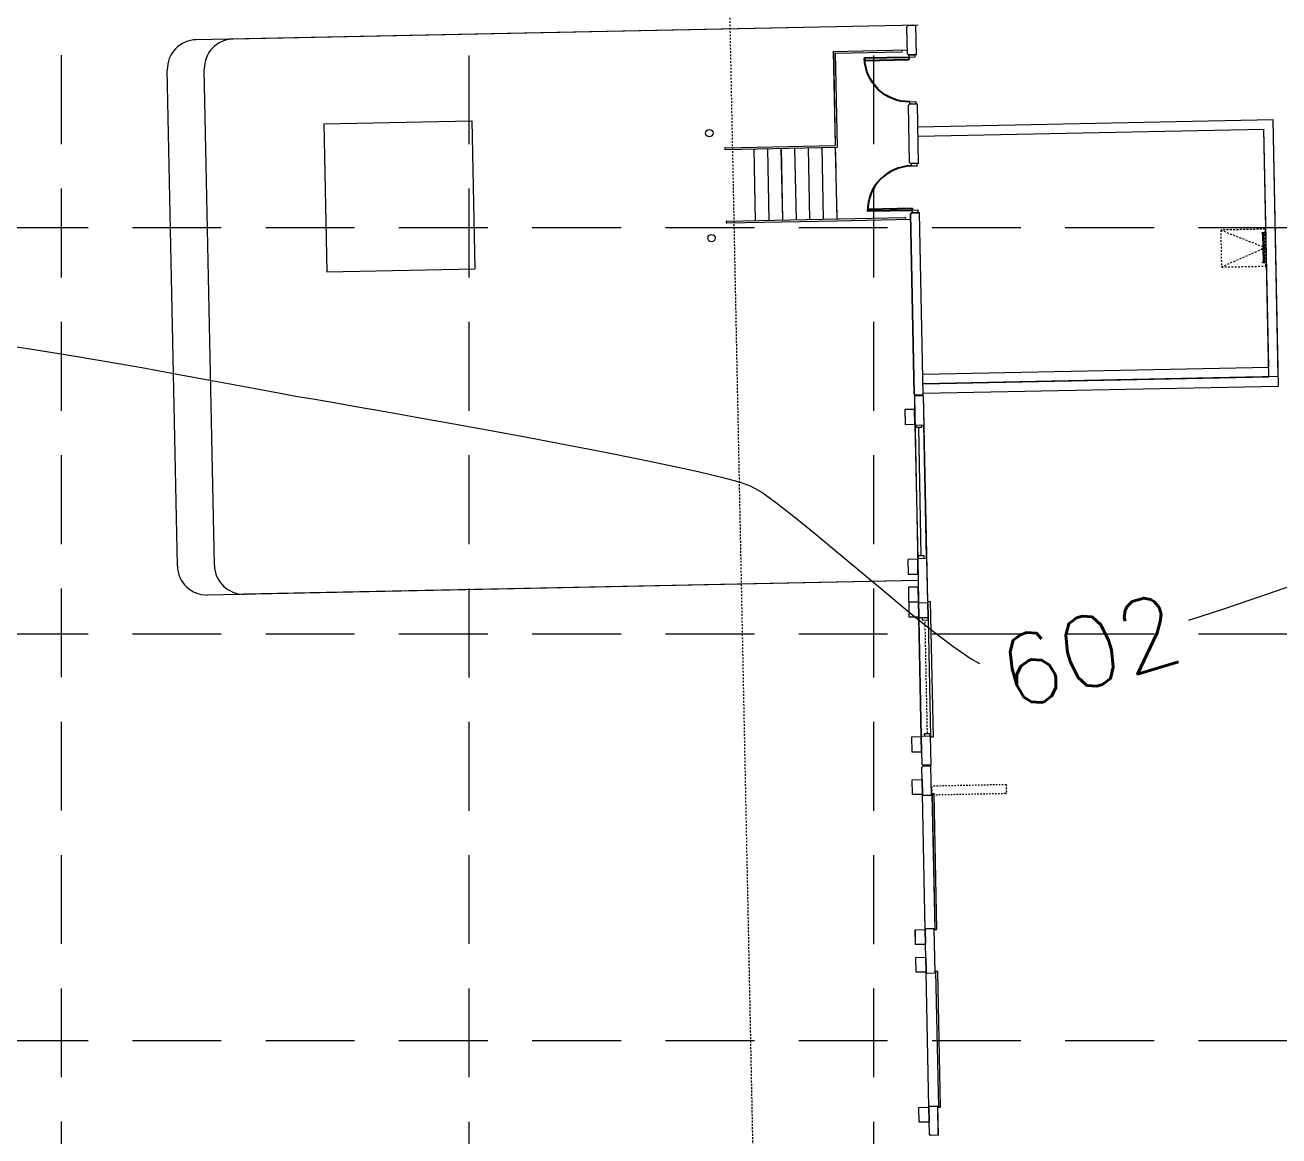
# Model space of a CAD drawing. Extents: x 2140663 to 2528301, y 336313 to 7007653.
# Drawn here: x 2527473.7 to 2527558.4, y 7006712 to 7006787 of the extents above; entities that cross this region are included whole.
import ezdxf

# ---------------------------------------------------------------- set-up
doc = ezdxf.new("R2010")
doc.units = 0
doc.header["$MEASUREMENT"] = 0
for name, pattern in [('HIDDEN', [0.375, 0.25, -0.125]), ('xdrc002ar$0$HIDDEN2', [0.1875, 0.125, -0.0625]), ('xdrc002ar$0$XR3$0$HIDDEN2', [0.1875, 0.125, -0.0625]), ('xdrc002pt$0$HIDDEN2', [0.1875, 0.125, -0.0625])]:
    doc.linetypes.add(name, pattern=pattern)
for name, color, linetype in [('1 EXISTING CONTOURS', 43, 'Continuous'), ('GRID', 254, 'HIDDEN'), ('xdrc002ar$0$A-EQPM-PL', 1, 'Continuous'), ('xdrc002ar$0$BASE1$0$ADO', 8, 'Continuous'), ('xdrc002ar$0$BASE1$0$AFL', 1, 'Continuous'), ('xdrc002ar$0$BASE1$0$AFLHR', 7, 'Continuous'), ('xdrc002ar$0$BASE1$0$AFLST', 1, 'Continuous'), ('xdrc002ar$0$BASE1$0$awa', 7, 'Continuous'), ('xdrc002ar$0$BASE1$0$awaWING', 1, 'xdrc002ar$0$HIDDEN2'), ('xdrc002ar$0$CURB PAD', 7, 'Continuous'), ('xdrc002ar$0$WINDOWS', 8, 'Continuous'), ('xdrc002ar$0$xdrc002ar$0$C-PKNG-FACE-N', 1, 'Continuous'), ('xdrc002ar$0$XR3$0$A-EQPM-PL', 1, 'Continuous'), ('xdrc002ar$0$XR3$0$BASE1$0$ADO', 3, 'Continuous'), ('xdrc002ar$0$XR3$0$BASE1$0$AFL', 1, 'Continuous'), ('xdrc002ar$0$XR3$0$BASE1$0$AFLHR', 2, 'Continuous'), ('xdrc002ar$0$XR3$0$BASE1$0$AFLST', 2, 'Continuous'), ('xdrc002ar$0$XR3$0$BASE1$0$awa', 4, 'Continuous'), ('xdrc002ar$0$XR3$0$WINDOWS', 2, 'Continuous'), ('xdrc002pt$0$V-ESMT-STRM-N', 2, 'xdrc002pt$0$HIDDEN2')]:
    doc.layers.add(name, color=color, linetype=linetype)
doc.styles.add('L200', font='simplex', dxfattribs={"height": 12})

# ---------------------------------------------------------------- blocks, each defined once
blk = doc.blocks.new('xdrc002ar$0$XR3$0$A$C228123AE')
at = {"layer": 'xdrc002ar$0$XR3$0$BASE1$0$ADO', "lineweight": 0}
for points in [[(22.61683327611536, 15.75429074559361), (22.61683327611536, 17.50429074559361), (132.6168332761154, 17.50429074559361), (132.6168332761154, 15.75429074559361)], [(166.6168332761154, 15.75429074559361), (166.6168332761154, 17.50429074559361), (276.6168332761154, 17.50429074559361), (276.6168332761154, 15.75429074559361)]]:
    blk.add_lwpolyline(points, close=True, dxfattribs=at)
at = {"layer": 'xdrc002ar$0$XR3$0$BASE1$0$AFL', "lineweight": 0}
for p, q in [((22.86683327844366, 8.004440076649189), (132.3668332770467, 8.004440076649189)), ((166.866833277978, 8.004440076649189), (276.366833276581, 8.004440076649189))]:
    blk.add_line(p, q, dxfattribs=at)
for points in [[(10.86683327844366, 8.004440078511834), (10.86683327844366, 0.004440078511834145), (22.86683327844366, 0.004440078511834145), (22.86683327844366, 8.004440078511834)], [(132.3668332770467, 8.004440078511834), (132.3668332770467, 0.004440078511834145), (144.3668332770467, 0.004440078511834145), (144.3668332770467, 8.004440078511834)], [(154.866833277978, 8.004440077580512), (154.866833277978, 0.00444007758051157), (166.866833277978, 0.00444007758051157), (166.866833277978, 8.004440077580512)], [(276.366833276581, 8.004440077580512), (276.366833276581, 0.00444007758051157), (288.366833276581, 0.00444007758051157), (288.366833276581, 8.004440077580512)]]:
    blk.add_lwpolyline(points, close=True, dxfattribs=at)
at = {"layer": 'xdrc002ar$0$XR3$0$BASE1$0$awa', "lineweight": 0}
for p, q in [((-0.008166723418980837, 15.25444007758051), (23.61683327611536, 15.25444007664919)), ((-0.008166723418980837, 15.25444007758051), (-0.008166723418980837, 8.754440076649189)), ((23.61683327658102, 8.754440076649189), (23.61683327611536, 15.25444007664919)), ((131.6168332770467, 8.754440078511834), (131.616833276581, 15.25444007851183)), ((131.6168332761154, 15.25444007758051), (167.6168332756497, 15.25444007571787)), ((167.616833276581, 8.754440076649189), (167.6168332756497, 15.25444007851183)), ((275.616833276581, 8.754440077580512), (275.6168332756497, 15.25444007758051)), ((275.6168332761154, 15.25444007664919), (299.241833276581, 15.25444007758051)), ((299.241833276581, 15.25444007758051), (299.241833276581, 8.754440077580512)), ((0.7418332765810192, 8.004440076649189), (-0.008166723418980837, 8.754440076649189)), ((0.7418332765810192, 8.004440076649189), (22.86683327658102, 8.004440076649189)), ((23.61683327658102, 8.754440076649189), (22.86683327658102, 8.004440076649189)), ((131.6168332770467, 8.754440078511834), (132.3668332770467, 8.004440078511834)), ((132.3668332770467, 8.004440078511834), (166.866833277978, 8.004440076649189)), ((166.866833276581, 8.004440076649189), (167.616833276581, 8.754440076649189)), ((276.366833276581, 8.004440077580512), (275.616833276581, 8.754440077580512)), ((276.366833276581, 8.004440077580512), (298.491833276581, 8.004440077580512)), ((299.241833276581, 8.754440077580512), (298.491833276581, 8.004440077580512))]:
    blk.add_line(p, q, dxfattribs=at)
blk = doc.blocks.new('xdrc002ar$0$XR3$0$BASE1$0$36D')
at = {"layer": 'xdrc002ar$0$XR3$0$BASE1$0$ADO'}
blk.add_lwpolyline([(-1.75, 1.000444171950221e-11), (0, 1.000444171950221e-11), (0, -35.99999999999), (-1.75, -35.99999999999)], close=True, dxfattribs=at)
blk.add_arc((0, 1.000444171950221e-11), 36, 180, 270, dxfattribs=at)
blk = doc.blocks.new('xdrc002ar$0$XR3$0$A$C78C46FB7')
at = {"layer": 'xdrc002ar$0$XR3$0$WINDOWS', "linetype": 'Continuous', "lineweight": 0}
for p, q in [((-9.313225746154785e-10, 6.5), (1.999999999068677, 6.499999997206032)), ((-5.587935447692871e-09, 2), (1.999999994412065, 1.999999997206032)), ((1.999999994412065, 1.999999998137355), (1.999999999068677, 6.499999997206032)), ((1.999999997671694, 4.250759867951274), (105.9999999818392, 4.250759805552661)), ((107.9999999795109, 6.5), (105.9999999795109, 6.499999997206032)), ((105.9999999841675, 1.999999998137355), (105.9999999795109, 6.499999997206032)), ((107.9999999841675, 2), (105.9999999841675, 1.999999997206032))]:
    blk.add_line(p, q, dxfattribs=at)
blk = doc.blocks.new('xdrc002ar$0$BASE1$0$36D')
at = {"layer": 'xdrc002ar$0$BASE1$0$ADO'}
blk.add_lwpolyline([(-1.75, 1.000444171950221e-11), (0, 1.000444171950221e-11), (0, -35.99999999999), (-1.75, -35.99999999999)], close=True, dxfattribs=at)
blk.add_arc((0, 1.000444171950221e-11), 36, 180, 270, dxfattribs=at)

msp = doc.modelspace()

# ---------------------------------------------------------------- linework, layer by layer
at = {"layer": '1 EXISTING CONTOURS', "color": 43, "lineweight": 0, "extrusion": (-0.1467029165493742, -0.9891805974016612, 0), "elevation": -7301743.972994484}
msp.add_lwpolyline([(1472212.886116826, 602), (1472215.35956456, 602)], dxfattribs=at)
at = {"layer": '1 EXISTING CONTOURS', "color": 43, "lineweight": 0, "extrusion": (-0.1579325343364156, -0.9874499048549639, 0), "elevation": -7317999.98377376}
msp.add_lwpolyline([(1389157.784265846, 602.0000000000007), (1389160.342255549, 602.0000000000007)], dxfattribs=at)
at = {"layer": '1 EXISTING CONTOURS', "color": 43, "lineweight": 0, "extrusion": (-0.1664528198116019, -0.9860494200478831, 0), "elevation": -7329721.93774084}
msp.add_lwpolyline([(1325921.013638808, 602.0000000000007), (1325923.592209523, 602.0000000000007)], dxfattribs=at)
at = {"layer": '1 EXISTING CONTOURS', "color": 43, "lineweight": 0, "extrusion": (-0.1729850601916658, -0.9849244483464129, 0), "elevation": -7338349.627001382}
msp.add_lwpolyline([(1277310.380786819, 602), (1277312.915824832, 602)], dxfattribs=at)
at = {"layer": '1 EXISTING CONTOURS', "color": 43, "lineweight": 0, "elevation": 602}
for points in [[(2527481.570918843, 7006763.90651989), (2527483.959473805, 7006763.474590082)], [(2527483.959473805, 7006763.474590082), (2527486.177274101, 7006763.0651614)], [(2527486.177274101, 7006763.0651614), (2527488.161831019, 7006762.694141078)], [(2527489.850655847, 7006762.377436346), (2527491.181259873, 7006762.130954438)], [(2527496.025234518, 7006761.295344374), (2527498.015404114, 7006760.945440543)], [(2527498.015404114, 7006760.945440543), (2527500.242026241, 7006760.54936811)], [(2527502.64332955, 7006760.116871241), (2527505.157542693, 7006759.657694099)], [(2527505.157542693, 7006759.657694099), (2527507.722894324, 7006759.181580856)], [(2527507.722894324, 7006759.181580856), (2527510.277613095, 7006758.698275675)], [(2527515.108066665, 7006757.749066169), (2527517.260258769, 7006757.30265018)], [(2527519.154732623, 7006756.888018917), (2527520.729716877, 7006756.51491655)], [(2527520.729716877, 7006756.51491655), (2527521.923440186, 7006756.193087247)], [(2527522.674131202, 7006755.932275173), (2527523.444973203, 7006755.490018834)], [(2527523.444973203, 7006755.490018834), (2527524.474185878, 7006754.75881841)], [(2527524.474185878, 7006754.75881841), (2527525.714649389, 7006753.793668372)], [(2527530.232346606, 7006750.044465295), (2527531.846615122, 7006748.693461522)], [(2527552.29506732, 7006746.858838714), (2527554.712698964, 7006747.655842073)], [(2527536.354851321, 7006745.106564566), (2527537.589007488, 7006744.24961861)], [(2527537.589007488, 7006744.24961861), (2527538.146004434, 7006743.924610813)]]:
    msp.add_lwpolyline(points, dxfattribs=at)
at = {"layer": '1 EXISTING CONTOURS', "color": 43, "lineweight": 0, "extrusion": (-0.184316688645296, -0.982866907717842, 0), "elevation": -7352573.430882056}
msp.add_lwpolyline([(1192721.176004829, 602), (1192722.894268834, 602)], dxfattribs=at)
at = {"layer": '1 EXISTING CONTOURS', "color": 43, "lineweight": 0, "extrusion": (0.1735567486932214, 0.9848238700311026, 0), "elevation": 7339089.74996418}
msp.add_lwpolyline([(-1273062.792282591, 602.0000000000007), (-1273063.716198573, 602.0000000000007)], dxfattribs=at)
at = {"layer": '1 EXISTING CONTOURS', "color": 43, "lineweight": 0, "extrusion": (-0.1657015300218687, -0.9861759492851222, 0), "elevation": -7328709.444396354}
msp.add_lwpolyline([(1331520.733276922, 602.0000000000007), (1331521.656219649, 602.0000000000007)], dxfattribs=at)
at = {"layer": '1 EXISTING CONTOURS', "color": 43, "lineweight": 0, "extrusion": (-0.1689636395133949, -0.9856222849156708, 0), "elevation": -7333075.008942112}
msp.add_lwpolyline([(1307265.449170487, 602.0000000000007), (1307266.800550742, 602.0000000000007)], dxfattribs=at)
at = {"layer": '1 EXISTING CONTOURS', "color": 43, "lineweight": 0, "extrusion": (-0.1711940092688101, -0.9852373374930888, 0), "elevation": -7336015.021045596}
msp.add_lwpolyline([(1290666.178989293, 602.0000000000007), (1290667.896286896, 602.0000000000007)], dxfattribs=at)
at = {"layer": '1 EXISTING CONTOURS', "color": 43, "lineweight": 0, "extrusion": (0.1772571159607767, 0.9841645771116068, 0), "elevation": 7343822.936482892}
msp.add_lwpolyline([(-1245478.0396345, 602), (-1245480.479575304, 602)], dxfattribs=at)
at = {"layer": '1 EXISTING CONTOURS', "color": 43, "lineweight": 0, "extrusion": (-0.1901381661050877, -0.9817573416023913, 0), "elevation": -7359512.961865677}
msp.add_lwpolyline([(1149149.521791146, 602.0000000000007), (1149152.050231177, 602.0000000000007)], dxfattribs=at)
at = {"layer": '1 EXISTING CONTOURS', "color": 43, "lineweight": 0, "extrusion": (-0.1956457681346531, -0.9806746317770241, 0), "elevation": -7365847.210305922}
msp.add_lwpolyline([(1107825.051552759, 602.0000000000007), (1107827.445964658, 602.0000000000007)], dxfattribs=at)
at = {"layer": '1 EXISTING CONTOURS', "color": 43, "lineweight": 0, "extrusion": (-0.2138027312185015, -0.9768768561714979, 0), "elevation": -7385129.139214824}
msp.add_lwpolyline([(971009.2668289952, 602.0000000000007), (971011.2061459541, 602.0000000000007)], dxfattribs=at)
at = {"layer": '1 EXISTING CONTOURS', "color": 43, "lineweight": 0, "extrusion": (-0.3281862683563943, -0.9446130283149312, 0), "elevation": -7448171.174459357}
msp.add_lwpolyline([(88008.96994085517, 602.0000000000003), (88009.76464830944, 602.0000000000003)], dxfattribs=at)
at = {"layer": '1 EXISTING CONTOURS', "color": 43, "lineweight": 0, "extrusion": (-0.6315471311187013, -0.7753374885659392, 0), "elevation": -7028850.50329827}
msp.add_lwpolyline([(-2465409.816964249, 602), (-2465408.005373121, 602)], dxfattribs=at)
at = {"layer": '1 EXISTING CONTOURS', "color": 43, "lineweight": 0, "extrusion": (-0.6402026082160949, -0.7682061054387093, 0), "elevation": -7000759.618770158}
msp.add_lwpolyline([(-2544079.556710308, 602), (-2544077.575984467, 602)], dxfattribs=at)
at = {"layer": '1 EXISTING CONTOURS', "color": 43, "lineweight": 0, "extrusion": (-0.6432413212304756, -0.7656635048516236, 0), "elevation": -6990624.682769171}
msp.add_lwpolyline([(-2571795.578402056, 602), (-2571793.49981661, 602)], dxfattribs=at)
at = {"layer": '1 EXISTING CONTOURS', "color": 43, "lineweight": 0, "extrusion": (0.324285966556121, -0.9459590963116549, 0), "elevation": -5808446.141884006}
msp.add_lwpolyline([(4663156.169203596, 602.0000000000003), (4663159.004894297, 602.0000000000003)], dxfattribs=at)
at = {"layer": '1 EXISTING CONTOURS', "color": 43, "lineweight": 0, "extrusion": (-0.6358909075895635, -0.7717789538753447, 0), "elevation": -7014895.696612789}
msp.add_lwpolyline([(-2504831.901469998, 602), (-2504829.841398039, 602)], dxfattribs=at)
at = {"layer": '1 EXISTING CONTOURS', "color": 43, "lineweight": 0, "extrusion": (0.3190942971787074, -0.9477229708665011, 0), "elevation": -5833927.409877139}
msp.add_lwpolyline([(4631234.880096171, 602.0000000000007), (4631237.74145022, 602.0000000000007)], dxfattribs=at)
at = {"layer": '1 EXISTING CONTOURS', "color": 43, "lineweight": 0, "extrusion": (-0.6244447855903632, -0.7810689532614937, 0), "elevation": -7051057.919432582}
msp.add_lwpolyline([(-2401148.97195526, 602.0000000000007), (-2401147.027886168, 602.0000000000007)], dxfattribs=at)
at = {"layer": '1 EXISTING CONTOURS', "color": 43, "lineweight": 0, "extrusion": (0.6047425893570876, 0.7964209945862082, 0), "elevation": 7108827.786509165}
msp.add_lwpolyline([(2224295.918818973, 602), (2224294.161125472, 602)], dxfattribs=at)
at = {"layer": 'GRID', "color": 253, "linetype": 'HIDDEN', "lineweight": 0, "ltscale": 24}
for p, q in [((2527476.162591924, 7006031.998962794), (2527476.168752994, 7007623.471191216)), ((2527503.695680559, 7006031.994634018), (2527503.666313902, 7007623.464716725)), ((2527530.983350792, 7006031.990343825), (2527531.038154987, 7007623.461265043)), ((2527228.947377252, 7006773.381356229), (2528272.331315909, 7006773.381356229)), ((2527228.947377252, 7006745.923884156), (2528272.331315909, 7006745.923884156)), ((2527228.947377252, 7006718.466412088), (2528272.331315909, 7006718.466412088))]:
    msp.add_line(p, q, dxfattribs=at)
at = {"layer": 'xdrc002ar$0$A-EQPM-PL', "color": 7, "linetype": 'xdrc002ar$0$HIDDEN2', "lineweight": 0}
for p, q in [((2527554.446323636, 7006773.198519055), (2527557.471075759, 7006772.009668292)), ((2527557.471075759, 7006772.009668292), (2527554.497066325, 7006770.699035073))]:
    msp.add_line(p, q, dxfattribs=at)
at = {"layer": 'xdrc002ar$0$A-EQPM-PL', "color": 7, "lineweight": 0}
for p, q in [((2527557.476112226, 7006773.019082899), (2527557.220477406, 7006773.013893188)), ((2527557.220477406, 7006773.013893188), (2527557.221294784, 7006772.973630798)), ((2527557.476929603, 7006772.978820508), (2527557.221294784, 7006772.973630798)), ((2527557.476929603, 7006772.978820508), (2527557.476112226, 7006773.019082899)), ((2527557.516683979, 7006771.020598982), (2527557.26104916, 7006771.015409271)), ((2527557.261866537, 7006770.975146881), (2527557.26104916, 7006771.015409271)), ((2527557.517501357, 7006770.980336592), (2527557.261866537, 7006770.975146881)), ((2527557.516683979, 7006771.020598982), (2527557.517501357, 7006770.980336592))]:
    msp.add_line(p, q, dxfattribs=at)
at = {"layer": 'xdrc002ar$0$A-EQPM-PL', "color": 7, "linetype": 'xdrc002ar$0$HIDDEN2', "lineweight": 0}
msp.add_lwpolyline([(2527557.445704414, 7006773.259410283), (2527554.446323636, 7006773.198519055), (2527554.497066325, 7006770.699035073), (2527557.496447104, 7006770.7599263)], close=True, dxfattribs=at)
at = {"layer": 'xdrc002ar$0$A-EQPM-PL', "color": 7, "lineweight": 0}
for points in [[(2527557.334342851, 7006771.017043489), (2527557.294594411, 7006772.974972609)], [(2527557.396829951, 7006771.018312057), (2527557.357078542, 7006772.976387381)]]:
    msp.add_lwpolyline(points, dxfattribs=at)
at = {"layer": 'xdrc002ar$0$BASE1$0$ADO', "color": 7, "lineweight": 0}
for points in [[(2527533.792456538, 7006784.865769779), (2527533.396704908, 7006784.85773552), (2527533.393322062, 7006785.024367786), (2527533.789073692, 7006785.032402045)], [(2527533.856730612, 7006781.699756735), (2527533.460978981, 7006781.691722476), (2527533.457596135, 7006781.858354741), (2527533.853347766, 7006781.866389)], [(2527533.937918915, 7006777.700582363), (2527533.542167285, 7006777.692548104), (2527533.545550131, 7006777.525915838), (2527533.941301761, 7006777.533950097)], [(2527534.002192989, 7006774.534569318), (2527533.606441358, 7006774.526535059), (2527533.609824204, 7006774.359902794), (2527534.005575835, 7006774.367937053)]]:
    msp.add_lwpolyline(points, close=True, dxfattribs=at)
at = {"layer": 'xdrc002ar$0$BASE1$0$ADO', "lineweight": 0}
for points in [[(2527535.134126392, 7006725.962106516), (2527535.279929625, 7006725.965066506), (2527535.093873107, 7006735.129841175), (2527534.948069874, 7006735.126881185)], [(2527535.377691288, 7006713.964583312), (2527535.523494522, 7006713.967543302), (2527535.337438004, 7006723.132317971), (2527535.19163477, 7006723.129357981)]]:
    msp.add_lwpolyline(points, close=True, dxfattribs=at)
at = {"layer": 'xdrc002ar$0$BASE1$0$AFL', "color": 7, "lineweight": 0}
for p, q in [((2527534.038925099, 7006748.09303165), (2527533.372396036, 7006748.079500266)), ((2527533.372396036, 7006748.079500266), (2527533.392693112, 7006747.079706674)), ((2527534.059222174, 7006747.093238058), (2527534.038925099, 7006748.09303165)), ((2527533.392693112, 7006747.079706674), (2527534.059222174, 7006747.093238058)), ((2527534.224097684, 7006738.969914743), (2527533.557568622, 7006738.956383359)), ((2527533.557568622, 7006738.956383359), (2527533.577865698, 7006737.956589766)), ((2527534.24439476, 7006737.97012115), (2527534.224097684, 7006738.969914743)), ((2527533.577865698, 7006737.956589766), (2527534.24439476, 7006737.97012115)), ((2527534.488015945, 7006725.969827275), (2527534.302805138, 7006735.092943877)), ((2527534.731580841, 7006713.972304071), (2527534.546370034, 7006723.095420673))]:
    msp.add_line(p, q, dxfattribs=at)
for points in [[(2527534.302805138, 7006735.092943877), (2527533.636276071, 7006735.079412494), (2527533.615978996, 7006736.079206094), (2527534.282508063, 7006736.092737477)], [(2527534.508313019, 7006724.970033675), (2527533.841783952, 7006724.956502291), (2527533.821486878, 7006725.956295892), (2527534.488015945, 7006725.969827275)], [(2527534.546370034, 7006723.095420673), (2527533.879840967, 7006723.08188929), (2527533.859543893, 7006724.081682891), (2527534.526072959, 7006724.095214274)], [(2527534.751877916, 7006712.972510471), (2527534.085348849, 7006712.958979088), (2527534.065051774, 7006713.958772688), (2527534.731580841, 7006713.972304071)]]:
    msp.add_lwpolyline(points, close=True, dxfattribs=at)
at = {"layer": 'xdrc002ar$0$BASE1$0$AFLHR', "color": 7, "lineweight": 0}
for p, q in [((2527528.283515376, 7006785.254034123), (2527533.282411204, 7006785.355518038)), ((2527528.411026709, 7006785.131597059), (2527532.892372699, 7006785.222574056)), ((2527520.997176608, 7006778.759211055), (2527528.412312423, 7006778.909747701)), ((2527520.999713743, 7006778.634236856), (2527528.539823756, 7006778.787310638)), ((2527521.097816276, 7006773.801901156), (2527528.63792629, 7006773.954974937)), ((2527521.10035341, 7006773.676926957), (2527528.515489225, 7006773.827463604)), ((2527528.515489225, 7006773.827463604), (2527533.514508406, 7006773.928950023)), ((2527528.637926291, 7006773.954974937), (2527533.119395633, 7006774.045954439))]:
    msp.add_line(p, q, dxfattribs=at)
for centre, start, end in [((2527532.891101179, 7006785.285061096), 271.1630171137709, 91.16301711377088), ((2527520.998445175, 7006778.696723955), 91.16301711377088, 271.1630171137709), ((2527521.099084843, 7006773.739414057), 91.16301711377088, 271.1630171137709), ((2527533.120661248, 7006773.98346728), 271.1630171137709, 91.16301711377088)]:
    msp.add_arc(centre, 0.06249997500000001, start, end, dxfattribs=at)
at = {"layer": 'xdrc002ar$0$BASE1$0$AFLST', "color": 7, "lineweight": 0}
for p, q in [((2527528.283515376, 7006785.254034123), (2527528.412312423, 7006778.909747701)), ((2527528.411026709, 7006785.131597059), (2527528.539823756, 7006778.787310638)), ((2527522.915984796, 7006778.673139585), (2527523.01408733, 7006773.840803885)), ((2527523.832462257, 7006778.691745238), (2527523.93056479, 7006773.859409538)), ((2527524.748939717, 7006778.710350892), (2527524.84704225, 7006773.87801519)), ((2527525.665417177, 7006778.728956544), (2527525.763519711, 7006773.896620844)), ((2527526.581894637, 7006778.747562197), (2527526.679997171, 7006773.915226497)), ((2527527.498372097, 7006778.766167849), (2527527.59647463, 7006773.933832149)), ((2527528.414849557, 7006778.784773502), (2527528.512952091, 7006773.952437802)), ((2527528.414849557, 7006778.784773502), (2527528.442335181, 7006777.430886344)), ((2527528.414849557, 7006778.784773502), (2527528.439345477, 7006777.578153204)), ((2527528.488003602, 7006775.181350761), (2527528.512952091, 7006773.952437802)), ((2527528.515489225, 7006773.827463604), (2527528.515489225, 7006773.827463604)), ((2527528.63792629, 7006773.954974937), (2527528.637926291, 7006773.954974937))]:
    msp.add_line(p, q, dxfattribs=at)
at = {"layer": 'xdrc002ar$0$BASE1$0$awa', "color": 7, "lineweight": 0}
for p, q in [((2527533.311746213, 7006786.989792641), (2527533.250527681, 7006786.926036975)), ((2527533.287923185, 7006785.084008793), (2527533.250527681, 7006786.926036975)), ((2527533.853301076, 7006787.000786891), (2527533.311746213, 7006786.989792641)), ((2527533.893233715, 7006785.03378451), (2527533.853301076, 7006787.000786891)), ((2527533.351678852, 7006785.022790261), (2527533.287923185, 7006785.084008793)), ((2527533.893233715, 7006785.03378451), (2527533.351678852, 7006785.022790261)), ((2527533.419306058, 7006781.691608577), (2527533.358087526, 7006781.627852911)), ((2527533.436768408, 7006777.752189111), (2527533.358087526, 7006781.627852911)), ((2527533.960860921, 7006781.702602827), (2527533.419306058, 7006781.691608577)), ((2527533.96088815, 7006781.701261572), (2527533.960860921, 7006781.702602827)), ((2527534.042078938, 7006777.701964828), (2527533.96088815, 7006781.701261572)), ((2527533.500524075, 7006777.690970578), (2527533.436768408, 7006777.752189111)), ((2527534.042078938, 7006777.701964828), (2527533.500524075, 7006777.690970578)), ((2527533.568151281, 7006774.359788895), (2527533.506932749, 7006774.296033228)), ((2527533.754148876, 7006762.118658448), (2527533.507052834, 7006774.29615829)), ((2527534.109706144, 7006774.370783145), (2527533.568151281, 7006774.359788895)), ((2527534.359459406, 7006762.068434165), (2527534.109706145, 7006774.370783145)), ((2527533.817904544, 7006762.057439915), (2527533.754148877, 7006762.118658448)), ((2527533.757822648, 7006761.933844087), (2527534.059222174, 7006747.093238058)), ((2527533.757899222, 7006761.933923834), (2527533.819117755, 7006761.9976795)), ((2527534.359459406, 7006762.068434165), (2527533.817904544, 7006762.057439915)), ((2527534.360672618, 7006762.008673749), (2527533.819117755, 7006761.9976795)), ((2527534.360672618, 7006762.008673749), (2527534.66449448, 7006747.043012998)), ((2527534.059222174, 7006747.093238058), (2527534.122977841, 7006747.032019525)), ((2527534.122977841, 7006747.032019525), (2527534.664532704, 7006747.043013774)), ((2527534.285316216, 7006739.033670411), (2527534.82687108, 7006739.04466466)), ((2527534.826871079, 7006739.04466466), (2527534.866830948, 7006737.076321023)), ((2527534.224097684, 7006738.969914743), (2527534.285316216, 7006739.033670411)), ((2527534.224097684, 7006738.969914743), (2527534.261520418, 7006737.126545305)), ((2527534.325276084, 7006737.065326774), (2527534.261520418, 7006737.126545305)), ((2527534.866830948, 7006737.076321023), (2527534.325276084, 7006737.065326774))]:
    msp.add_line(p, q, dxfattribs=at)
at = {"layer": 'xdrc002ar$0$BASE1$0$awa', "color": 7, "linetype": 'Continuous', "lineweight": 0}
for p, q in [((2527533.991970532, 7006780.170205261), (2527557.987016765, 7006780.657335082)), ((2527558.352364132, 7006762.661050407), (2527557.987016765, 7006780.657335082)), ((2527534.004867632, 7006779.534919749), (2527557.364628353, 7006780.009152469)), ((2527557.704181519, 7006763.283438819), (2527557.364628353, 7006780.009152469)), ((2527534.344387834, 7006762.809205429), (2527557.704181519, 7006763.283438819)), ((2527534.357284935, 7006762.173919917), (2527558.352364132, 7006762.661050407))]:
    msp.add_line(p, q, dxfattribs=at)
at = {"layer": 'xdrc002ar$0$BASE1$0$awa', "lineweight": 0}
for p, q in [((2527534.32660094, 7006737.000068995), (2527534.265382406, 7006736.936313327)), ((2527534.302805138, 7006735.092943877), (2527534.265382406, 7006736.936313327)), ((2527534.868155806, 7006737.011063243), (2527534.32660094, 7006737.000068995)), ((2527534.908115672, 7006735.042719593), (2527534.868155806, 7006737.011063243)), ((2527534.302805138, 7006735.092943877), (2527534.366560805, 7006735.031725344)), ((2527534.366560805, 7006735.031725344), (2527534.908115672, 7006735.042719593)), ((2527534.488015945, 7006725.969827275), (2527534.549234477, 7006726.033582942)), ((2527534.546370034, 7006723.095420673), (2527534.488015945, 7006725.969827275)), ((2527534.549234477, 7006726.033582942), (2527535.090789344, 7006726.044577191)), ((2527535.151680568, 7006723.04519639), (2527535.090789344, 7006726.044577191)), ((2527534.610125701, 7006723.034202141), (2527534.546370034, 7006723.095420673)), ((2527534.610125701, 7006723.034202141), (2527535.151680568, 7006723.04519639)), ((2527534.792799374, 7006714.036059738), (2527534.731580841, 7006713.972304071)), ((2527534.769003572, 7006712.12893462), (2527534.731580841, 7006713.972304071)), ((2527534.792799374, 7006714.036059738), (2527535.33435424, 7006714.047053987)), ((2527535.374314106, 7006712.078710336), (2527535.33435424, 7006714.047053987)), ((2527534.769003572, 7006712.12893462), (2527534.832759239, 7006712.067716087)), ((2527535.374314106, 7006712.078710336), (2527534.832759239, 7006712.067716087))]:
    msp.add_line(p, q, dxfattribs=at)
at = {"layer": 'xdrc002ar$0$BASE1$0$awaWING', "color": 7, "lineweight": 0, "ltscale": 0.5}
for p, q in [((2527539.956626151, 7006735.750912173), (2527534.9576576, 7006735.64945565)), ((2527539.956626151, 7006735.750912173), (2527539.967617275, 7006735.209357247)), ((2527534.968648724, 7006735.10790072), (2527534.9576576, 7006735.64945565)), ((2527534.968648724, 7006735.10790072), (2527535.032404037, 7006735.046681819)), ((2527539.906398375, 7006735.145601931), (2527535.032404037, 7006735.046681819)), ((2527539.906398375, 7006735.145601931), (2527539.967617275, 7006735.209357247))]:
    msp.add_line(p, q, dxfattribs=at)
at = {"layer": 'xdrc002ar$0$CURB PAD', "color": 7, "lineweight": 0}
for p, q in [((2527534.019699695, 7006787.036763225), (2527485.258434592, 7006786.046847806)), ((2527483.979365439, 7006750.514967992), (2527483.299441557, 7006784.006666469)), ((2527534.009639244, 7006749.530234585), (2527486.019546776, 7006748.555974958))]:
    msp.add_line(p, q, dxfattribs=at)
for centre, start, end in [((2527485.299028744, 7006784.047260619), 91.16301711377088, 181.1630171143124), ((2527485.978952624, 7006750.555562139), 181.1630171143124, 271.1630171137709)]:
    msp.add_arc(centre, 1.999999199999998, start, end, dxfattribs=at)
at = {"layer": 'xdrc002ar$0$WINDOWS', "color": 7, "linetype": 'Continuous', "lineweight": 0}
for p, q in [((2527534.224097684, 7006738.969914743), (2527534.059183943, 7006747.093237686)), ((2527534.289610106, 7006747.035402371), (2527534.292992953, 7006746.868770107)), ((2527534.292992953, 7006746.868770107), (2527534.66791555, 7006746.87638151)), ((2527534.664532704, 7006747.043013774), (2527534.66791555, 7006746.87638151)), ((2527534.448603868, 7006739.203685893), (2527534.823526465, 7006739.211297297)), ((2527534.451986714, 7006739.037053628), (2527534.448603868, 7006739.203685893)), ((2527534.826909311, 7006739.044665032), (2527534.823526465, 7006739.211297297))]:
    msp.add_line(p, q, dxfattribs=at)
at = {"layer": 'xdrc002ar$0$WINDOWS', "color": 7, "linetype": 'xdrc002ar$0$HIDDEN2', "lineweight": 0}
msp.add_line((2527534.636128475, 7006739.207492881), (2527534.480517555, 7006746.872577094), dxfattribs=at)
at = {"layer": 'xdrc002ar$0$xdrc002ar$0$C-PKNG-FACE-N', "color": 7, "lineweight": 0}
for p, q in [((2527534.017608165, 7006787.036719167), (2527487.755997718, 7006786.097475929)), ((2527486.476985356, 7006750.565594071), (2527485.797007944, 7006784.057291461)), ((2527493.873630824, 7006780.364343419), (2527503.871566431, 7006780.567330157)), ((2527503.871566431, 7006780.567330156), (2527504.074553168, 7006770.569394551)), ((2527493.873630824, 7006780.364343419), (2527494.076617562, 7006770.366407814)), ((2527494.076617564, 7006770.366407813), (2527504.074553169, 7006770.569394551)), ((2527534.007607658, 7006749.530190513), (2527488.517169824, 7006748.606604297))]:
    msp.add_line(p, q, dxfattribs=at)
for centre, start, end in [((2527487.796595066, 7006784.097888808), 91.16310868795857, 181.1631086820789), ((2527488.476572477, 7006750.606191418), 181.1631086813305, 271.1631086796983)]:
    msp.add_arc(centre, 1.9999992, start, end, dxfattribs=at)
at = {"layer": 'xdrc002ar$0$XR3$0$A-EQPM-PL', "color": 7, "linetype": 'xdrc002ar$0$XR3$0$HIDDEN2', "lineweight": 0}
for p, q in [((2527554.444228183, 7006773.198469205), (2527557.46897997, 7006772.009617584)), ((2527557.46897997, 7006772.009617584), (2527554.494970164, 7006770.698985207))]:
    msp.add_line(p, q, dxfattribs=at)
at = {"layer": 'xdrc002ar$0$XR3$0$A-EQPM-PL', "color": 7, "lineweight": 0}
for p, q in [((2527557.474016722, 7006773.01903219), (2527557.218381902, 7006773.013842552)), ((2527557.218381902, 7006773.013842552), (2527557.219199268, 7006772.973580162)), ((2527557.474834088, 7006772.9787698), (2527557.219199268, 7006772.973580162)), ((2527557.474834088, 7006772.9787698), (2527557.474016722, 7006773.01903219)), ((2527557.51458791, 7006771.020548261), (2527557.258953089, 7006771.015358623)), ((2527557.259770455, 7006770.975096231), (2527557.258953089, 7006771.015358623)), ((2527557.515405276, 7006770.980285871), (2527557.259770455, 7006770.975096231)), ((2527557.51458791, 7006771.020548261), (2527557.515405276, 7006770.980285871))]:
    msp.add_line(p, q, dxfattribs=at)
at = {"layer": 'xdrc002ar$0$XR3$0$A-EQPM-PL', "color": 7, "linetype": 'xdrc002ar$0$XR3$0$HIDDEN2', "lineweight": 0}
msp.add_lwpolyline([(2527557.44360898, 7006773.259359581), (2527554.444228183, 7006773.198469205), (2527554.494970164, 7006770.698985207), (2527557.49435096, 7006770.759875585)], close=True, dxfattribs=at)
at = {"layer": 'xdrc002ar$0$XR3$0$A-EQPM-PL', "color": 7, "lineweight": 0}
for points in [[(2527557.332246781, 7006771.01699282), (2527557.292498895, 7006772.974921951)], [(2527557.394733881, 7006771.01826137), (2527557.354983028, 7006772.976336705)]]:
    msp.add_lwpolyline(points, dxfattribs=at)
at = {"layer": 'xdrc002ar$0$XR3$0$BASE1$0$ADO', "color": 7, "lineweight": 0}
for points in [[(2527533.790364393, 7006784.865725785), (2527533.394612761, 7006784.857691638), (2527533.391229962, 7006785.024323904), (2527533.786981595, 7006785.032358051)], [(2527533.85463757, 7006781.699712721), (2527533.458885937, 7006781.691678574), (2527533.455503138, 7006781.858310841), (2527533.851254771, 7006781.866344987)], [(2527533.93582474, 7006777.700538326), (2527533.540073107, 7006777.69250418), (2527533.543455906, 7006777.525871913), (2527533.939207538, 7006777.53390606)], [(2527534.000097916, 7006774.534525263), (2527533.604346283, 7006774.526491117), (2527533.607729082, 7006774.35985885), (2527534.003480714, 7006774.367892996)], [(2527534.682049038, 7006748.126924341), (2527534.827852271, 7006748.12988429), (2527535.013906202, 7006738.965109633), (2527534.868102969, 7006738.962149685)]]:
    msp.add_lwpolyline(points, close=True, dxfattribs=at)
at = {"layer": 'xdrc002ar$0$XR3$0$BASE1$0$AFL', "color": 7, "lineweight": 0}
msp.add_line((2527534.036784297, 7006748.092987215), (2527534.221992528, 7006738.969870626), dxfattribs=at)
for points in [[(2527533.772925996, 7006761.090303999), (2527533.10639693, 7006761.076772804), (2527533.126693722, 7006760.076979205), (2527533.793222788, 7006760.0905104)], [(2527533.978431019, 7006750.967393811), (2527533.311901953, 7006750.953862616), (2527533.332198746, 7006749.954069017), (2527533.998727812, 7006749.967600212)], [(2527534.016487505, 7006749.092780815), (2527533.349958439, 7006749.079249619), (2527533.370255231, 7006748.07945602), (2527534.036784297, 7006748.092987215)], [(2527534.221992528, 7006738.969870626), (2527533.555463462, 7006738.956339431), (2527533.575760255, 7006737.956545832), (2527534.242289321, 7006737.970077027)]]:
    msp.add_lwpolyline(points, close=True, dxfattribs=at)
at = {"layer": 'xdrc002ar$0$XR3$0$BASE1$0$AFLHR', "color": 7, "lineweight": 0}
for p, q in [((2527528.281423341, 7006785.25399169), (2527533.280319198, 7006785.355474188)), ((2527528.408934641, 7006785.13155459), (2527532.890280657, 7006785.222530317)), ((2527520.995082733, 7006778.759170688), (2527528.41021859, 7006778.909705231)), ((2527520.997619832, 7006778.634196488), (2527528.537729889, 7006778.787268131)), ((2527521.095720995, 7006773.80186076), (2527528.635831052, 7006773.954932403)), ((2527521.098258094, 7006773.67688656), (2527528.513393952, 7006773.827421104)), ((2527528.513393952, 7006773.827421104), (2527533.512413162, 7006773.928906105)), ((2527528.635831053, 7006773.954932403), (2527533.117300421, 7006774.045910635))]:
    msp.add_line(p, q, dxfattribs=at)
for centre, start, end in [((2527532.889009154, 7006785.285017356), 271.1630006841799, 91.1630006841799), ((2527520.996351282, 7006778.696683588), 91.1630006841799, 271.1630006841799), ((2527521.096989545, 7006773.739373661), 91.1630006841799, 271.1630006841799), ((2527533.118566019, 7006773.983423474), 271.1630006841799, 91.1630006841799)]:
    msp.add_arc(centre, 0.062499975, start, end, dxfattribs=at)
at = {"layer": 'xdrc002ar$0$XR3$0$BASE1$0$AFLST', "color": 7, "lineweight": 0}
for p, q in [((2527528.281423341, 7006785.25399169), (2527528.41021859, 7006778.909705231)), ((2527528.408934641, 7006785.13155459), (2527528.537729889, 7006778.787268131)), ((2527522.913890897, 7006778.673098673), (2527523.01199206, 7006773.840762946)), ((2527523.830368362, 7006778.691704066), (2527523.928469526, 7006773.859368338)), ((2527524.746845827, 7006778.71030946), (2527524.844946991, 7006773.877973733)), ((2527525.663323293, 7006778.728914853), (2527525.761424456, 7006773.896579125)), ((2527526.579800759, 7006778.747520246), (2527526.677901922, 7006773.915184518)), ((2527527.496278224, 7006778.766125638), (2527527.594379387, 7006773.933789911)), ((2527528.412755689, 7006778.784731031), (2527528.510856853, 7006773.952395304)), ((2527528.41275569, 7006778.784731031), (2527528.440240929, 7006777.430843866)), ((2527528.41275569, 7006778.784731031), (2527528.437251267, 7006777.578110727)), ((2527528.485908712, 7006775.18130827), (2527528.510856853, 7006773.952395304)), ((2527528.513393952, 7006773.827421104), (2527528.513393952, 7006773.827421104)), ((2527528.635831052, 7006773.954932403), (2527528.635831053, 7006773.954932403))]:
    msp.add_line(p, q, dxfattribs=at)
for centre in [(2527519.909811145, 7006779.737344252), (2527520.053580091, 7006772.655472928)]:
    msp.add_circle(centre, 0.2499999, dxfattribs=at)
at = {"layer": 'xdrc002ar$0$XR3$0$BASE1$0$awa', "color": 7, "lineweight": 0}
for p, q in [((2527533.309654671, 7006786.989748783), (2527533.248436121, 7006786.925993134)), ((2527533.285831103, 7006785.083964941), (2527533.248436121, 7006786.925993134)), ((2527533.851209537, 7006787.00074288), (2527533.309654671, 7006786.989748783)), ((2527533.891141618, 7006785.033740487), (2527533.851209537, 7006787.00074288)), ((2527533.349586752, 7006785.022746391), (2527533.285831103, 7006785.083964941)), ((2527533.891141618, 7006785.033740487), (2527533.349586752, 7006785.022746391)), ((2527533.417213014, 7006781.691564688), (2527533.355994463, 7006781.627809039)), ((2527533.434674247, 7006777.752145217), (2527533.355994463, 7006781.627809039)), ((2527533.95876788, 7006781.702558785), (2527533.417213014, 7006781.691564688)), ((2527533.958795109, 7006781.701217529), (2527533.95876788, 7006781.702558785)), ((2527534.039984763, 7006777.701920763), (2527533.958795109, 7006781.701217529)), ((2527533.498429897, 7006777.690926666), (2527533.434674247, 7006777.752145217)), ((2527534.039984763, 7006777.701920763), (2527533.498429897, 7006777.690926666)), ((2527533.566056158, 7006774.359744964), (2527533.504837608, 7006774.295989315)), ((2527533.752050283, 7006762.118614463), (2527533.504957693, 7006774.296114377)), ((2527534.107611024, 7006774.37073906), (2527533.566056158, 7006774.359744964)), ((2527534.357360799, 7006762.068390009), (2527534.107611025, 7006774.37073906)), ((2527533.815805933, 7006762.057395913), (2527533.752050283, 7006762.118614463)), ((2527533.755800577, 7006761.933879849), (2527533.817019127, 7006761.997635498)), ((2527533.755800577, 7006761.933879849), (2527533.793222788, 7006760.0905104)), ((2527534.357360799, 7006762.068390009), (2527533.815805933, 7006762.057395913)), ((2527534.358573994, 7006762.008629594), (2527533.817019127, 7006761.997635498)), ((2527534.358573994, 7006762.008629594), (2527534.398533304, 7006760.040285946)), ((2527533.856978437, 7006760.029291851), (2527533.793222788, 7006760.0905104)), ((2527533.856978437, 7006760.029291851), (2527534.398533304, 7006760.040285946)), ((2527534.039649569, 7006751.031149461), (2527533.978431019, 7006750.967393811)), ((2527533.978431019, 7006750.967393811), (2527534.036784297, 7006748.092987215)), ((2527534.039649569, 7006751.031149461), (2527534.581204435, 7006751.042143556)), ((2527534.581204435, 7006751.042143556), (2527534.642094812, 7006748.042762761)), ((2527534.036784297, 7006748.092987215), (2527534.100539946, 7006748.031768665)), ((2527534.100539946, 7006748.031768665), (2527534.642094813, 7006748.042762761)), ((2527534.283211078, 7006739.033626275), (2527534.824765944, 7006739.044620371)), ((2527534.824765944, 7006739.044620371), (2527534.864725254, 7006737.076276723)), ((2527534.221992528, 7006738.969870626), (2527534.283211078, 7006739.033626275)), ((2527534.221992528, 7006738.969870626), (2527534.259414739, 7006737.126501177)), ((2527534.323170389, 7006737.065282628), (2527534.259414739, 7006737.126501177)), ((2527534.864725254, 7006737.076276723), (2527534.323170389, 7006737.065282628))]:
    msp.add_line(p, q, dxfattribs=at)
at = {"layer": 'xdrc002ar$0$XR3$0$BASE1$0$awa', "color": 7, "linetype": 'Continuous', "lineweight": 0}
for p, q in [((2527533.989877056, 7006780.17016121), (2527557.984923427, 7006780.657284227)), ((2527558.336734497, 7006763.327528516), (2527557.984923427, 7006780.657284227)), ((2527534.002773976, 7006779.534875694), (2527557.362534832, 7006780.009101791)), ((2527557.688552061, 7006763.949917112), (2527557.362534832, 7006780.009101791)), ((2527534.328758242, 7006763.475690343), (2527557.688552061, 7006763.949917112)), ((2527534.341655162, 7006762.840404827), (2527558.336734497, 7006763.327528516))]:
    msp.add_line(p, q, dxfattribs=at)
at = {"layer": 'xdrc002ar$0$XR3$0$WINDOWS', "color": 7, "linetype": 'Continuous', "lineweight": 0}
for p, q in [((2527533.793222788, 7006760.0905104), (2527533.978431019, 7006750.967393811)), ((2527534.581204435, 7006751.042143556), (2527534.398533304, 7006760.040285946))]:
    msp.add_line(p, q, dxfattribs=at)
at = {"layer": 'xdrc002pt$0$V-ESMT-STRM-N', "color": 7, "lineweight": 0}
msp.add_line((2527523.342374727, 7006687.303080871), (2527515.35498206, 7007080.715177047), dxfattribs=at)

# ---------------------------------------------------------------- block references
at = {"layer": 'xdrc002ar$0$BASE1$0$ADO', "color": 7, "lineweight": 0, "extrusion": (0, 0, -1), "yscale": 0.08333330060098731, "zscale": -0.08333330000000001, "rotation": 88.83698296267235}
for p, xscale in [((-2527533.396704908, 7006784.85773552), 0.08333330060098763), ((-2527533.606441359, 7006774.526535058), -0.08333330060098763)]:
    msp.add_blockref('xdrc002ar$0$BASE1$0$36D', p, dxfattribs=dict(at, xscale=xscale))
at = {"layer": 'xdrc002ar$0$XR3$0$BASE1$0$ADO', "color": 7, "lineweight": 0, "extrusion": (0, 0, -1), "yscale": 0.08333329999999961, "zscale": -0.08333330000000001}
for p, xscale, rotation in [((-2527533.394612761, 7006784.857691638), 0.0833333000000012, 88.83699931582001), ((-2527533.604346283, 7006774.526491117), -0.0833333000000012, 88.83699931581998)]:
    msp.add_blockref('xdrc002ar$0$XR3$0$BASE1$0$36D', p, dxfattribs=dict(at, xscale=xscale, rotation=rotation))
at = {"layer": 'xdrc002ar$0$XR3$0$BASE1$0$awa', "color": 7, "linetype": 'Continuous', "lineweight": 0, "yscale": 0.08333329999999961, "zscale": 0.08333330000000001}
for name, p, xscale, rotation in [('xdrc002ar$0$XR3$0$A$C78C46FB7', (2527534.581204435, 7006751.042143556), 0.08333330000000119, 91.1630006841798), ('xdrc002ar$0$XR3$0$A$C228123AE', (2527534.101246541, 7006712.053544965), -0.0833333000000012, 271.16300068418)]:
    msp.add_blockref(name, p, dxfattribs=dict(at, xscale=xscale, rotation=rotation))

# ---------------------------------------------------------------- texts
at = {"layer": '1 EXISTING CONTOURS', "color": 43, "lineweight": 0, "insert": (2527538.986366609, 7006745.313466127, 602), "char_height": 4.8, "width": 18.4, "attachment_point": 1, "rotation": 16.488884788471648, "style": 'L200'}
msp.add_mtext('\\Ftxt.shx;\\W1.0000000000;\\T1.0000000000;\\o\\l602', dxfattribs=at)

doc.saveas('drawing.dxf')
